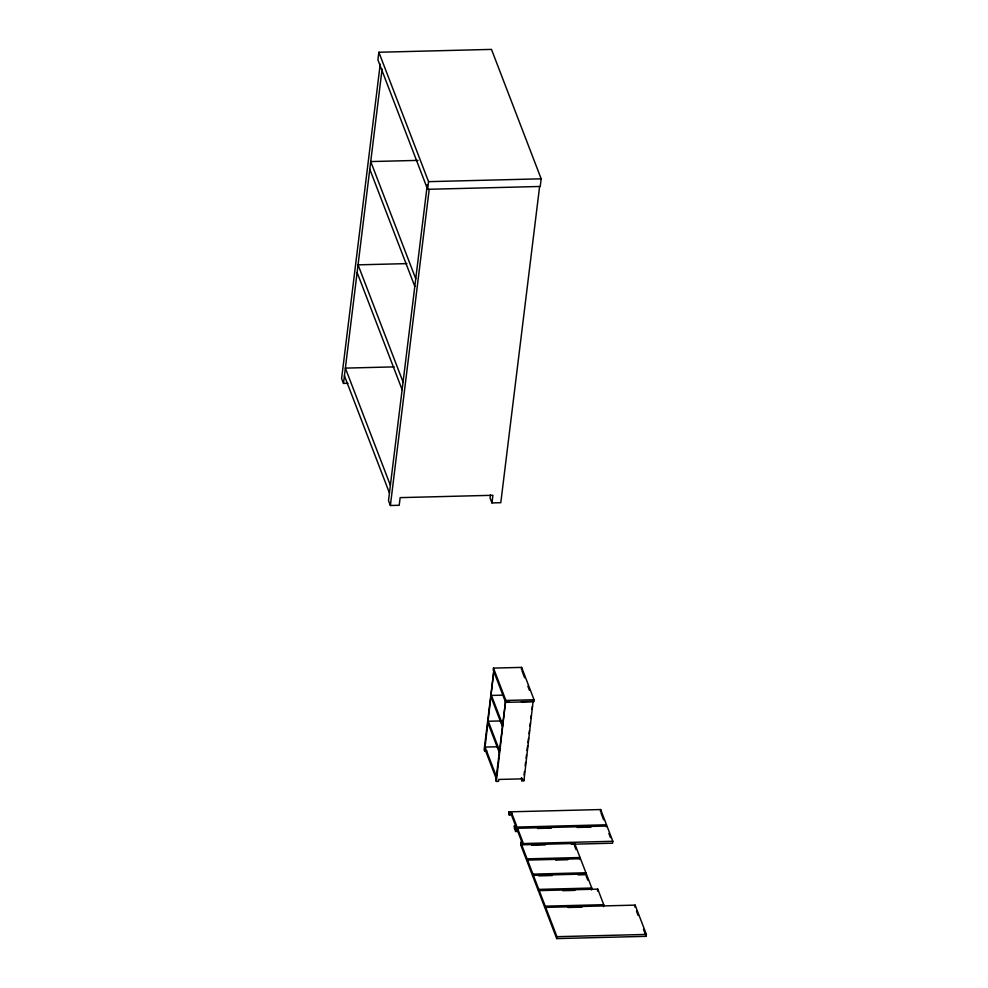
<?xml version="1.0" encoding="UTF-8"?>
<svg xmlns="http://www.w3.org/2000/svg" width="988" height="988" viewBox="0 0 988 988"><rect width="100%" height="100%" fill="white"/><g stroke="black" fill="none" stroke-linecap="round" stroke-linejoin="round"><path stroke-width="1.48" d="M378.861 52.253L377.922 59.898L427.619 189.313L540.238 186.46L541.177 178.816L491.481 49.4L378.861 52.253L428.557 181.656L427.619 189.313M380.219 64.121L341.613 378.54L343.491 383.418L347.912 383.307M343.491 383.418L382.097 68.999M427.298 184.67L388.506 500.62L390.384 505.498L399.214 505.276L400.152 497.631L492.901 495.284L491.962 502.929L500.793 502.707L539.584 186.769M390.384 505.498L429.175 189.56M490.456 494.988L490.085 498.051L491.962 502.929M493.469 668.098L493.234 670.012L505.658 702.369L533.816 701.653L534.051 699.739L521.627 667.394L493.469 668.098L505.893 700.455L505.658 702.369M484.626 750.892L493.901 670.309L484.157 749.67L484.626 750.892L486.837 750.843M496.346 781.422L505.621 700.825L495.877 780.199L496.346 781.422L498.557 781.36L498.792 779.446L521.973 778.865L521.738 780.779L523.949 780.718L533.224 700.134M521.392 669.308L521.627 667.394M606.274 826.709L606.509 824.795L600.642 809.543L509.005 811.852L509.24 814.989L511.451 814.927L515.822 826.326M509.24 814.989L509.005 811.852M511.451 814.927L511.685 813.025L509.475 813.075M514.402 825.894L514.637 829.031L514.402 825.894L516.601 825.845L511.685 813.025M571.36 844.234L612.597 843.196L612.832 841.282L606.978 826.017L515.341 828.339L515.575 831.476L517.774 831.414L522.158 842.813M515.575 831.476L515.341 828.339M524.048 774.913L524.455 771.505M525.171 765.762L525.579 762.403M526.11 758.129L526.518 754.807M527.036 750.497L527.629 745.693M528 742.655L528.568 738.098M529.099 733.714L529.494 730.503M530.037 726.081L530.433 722.907M530.976 718.449L531.359 715.312M532.1 709.285L532.483 706.198M517.774 831.414L518.008 829.5L515.81 829.562M520.725 842.381L520.96 845.506L520.725 842.381L522.936 842.319L518.008 829.5M521.664 844.814L521.429 846.728L526.826 860.77L527.061 858.856L521.664 844.814L574.658 843.48L580.055 857.522L579.82 859.437M527.53 860.079L527.296 861.993L532.68 876.035L532.915 874.121L527.53 860.079L580.524 858.745L585.921 872.775L585.686 874.689L578.116 874.886M533.384 875.343L533.149 877.258L538.546 891.287L538.781 889.385L533.384 875.343L586.39 873.997L591.775 888.039L591.54 889.953M539.25 890.596L539.016 892.51L544.993 908.083L545.228 906.169L539.25 890.596L597.765 889.126L603.742 904.687L603.507 906.601M545.697 907.392L545.462 909.293L556.713 938.6L646.152 936.34L646.387 934.426L635.123 905.119L545.697 907.392L556.948 936.686L556.713 938.6M600.408 811.444L600.642 809.543M597.53 891.028L597.765 889.126M634.889 907.033L635.123 905.119M418.035 160.377L370.735 161.575L415.75 278.777M428.557 181.656L541.177 178.816M406.883 263.611L358.051 264.846L403.067 382.047M394.2 366.881L345.368 368.116L390.384 485.318M503.386 695.132L491.431 695.429L502.682 724.735M505.893 700.455L534.051 699.739M506.091 702.048L509.153 701.974M521.429 701.665L533.693 701.344M501.706 720.907L488.27 721.252L499.52 750.547M497.05 746.767L485.096 747.064L496.346 776.37M514.871 827.117L606.509 824.795M537.546 828.45L551.292 828.105M577.251 827.45L590.997 827.092M521.195 843.604L612.832 841.282M531.655 845.234L545.401 844.888M527.061 858.856L580.055 857.522M555.589 860.042L567.705 859.733M532.915 874.121L585.921 872.775M538.744 875.874L552.366 875.529M538.781 889.385L591.775 888.039M562.777 890.682L574.88 890.373M545.228 906.169L603.742 904.687M568.088 907.49L581.944 907.145M556.948 936.686L646.387 934.426M369.796 169.22L414.812 286.421M600.951 812.84L603.606 819.768M608.867 833.477L610.473 837.639M636.507 911.22L638.112 915.407M643.472 929.362L646.152 936.34M521.923 670.704L524.628 677.743M527.864 686.178L529.494 690.402M357.113 272.49L402.128 389.692M574.423 845.395L576.041 849.606M586.156 875.911L587.774 880.123M523.479 779.495L523.949 780.718M491.197 697.343L502.447 726.649M521.973 778.865L521.503 777.642L521.738 780.779M488.035 723.167L499.286 752.461M344.429 375.773L389.445 492.975M484.861 748.978L496.112 778.285"/></g></svg>
